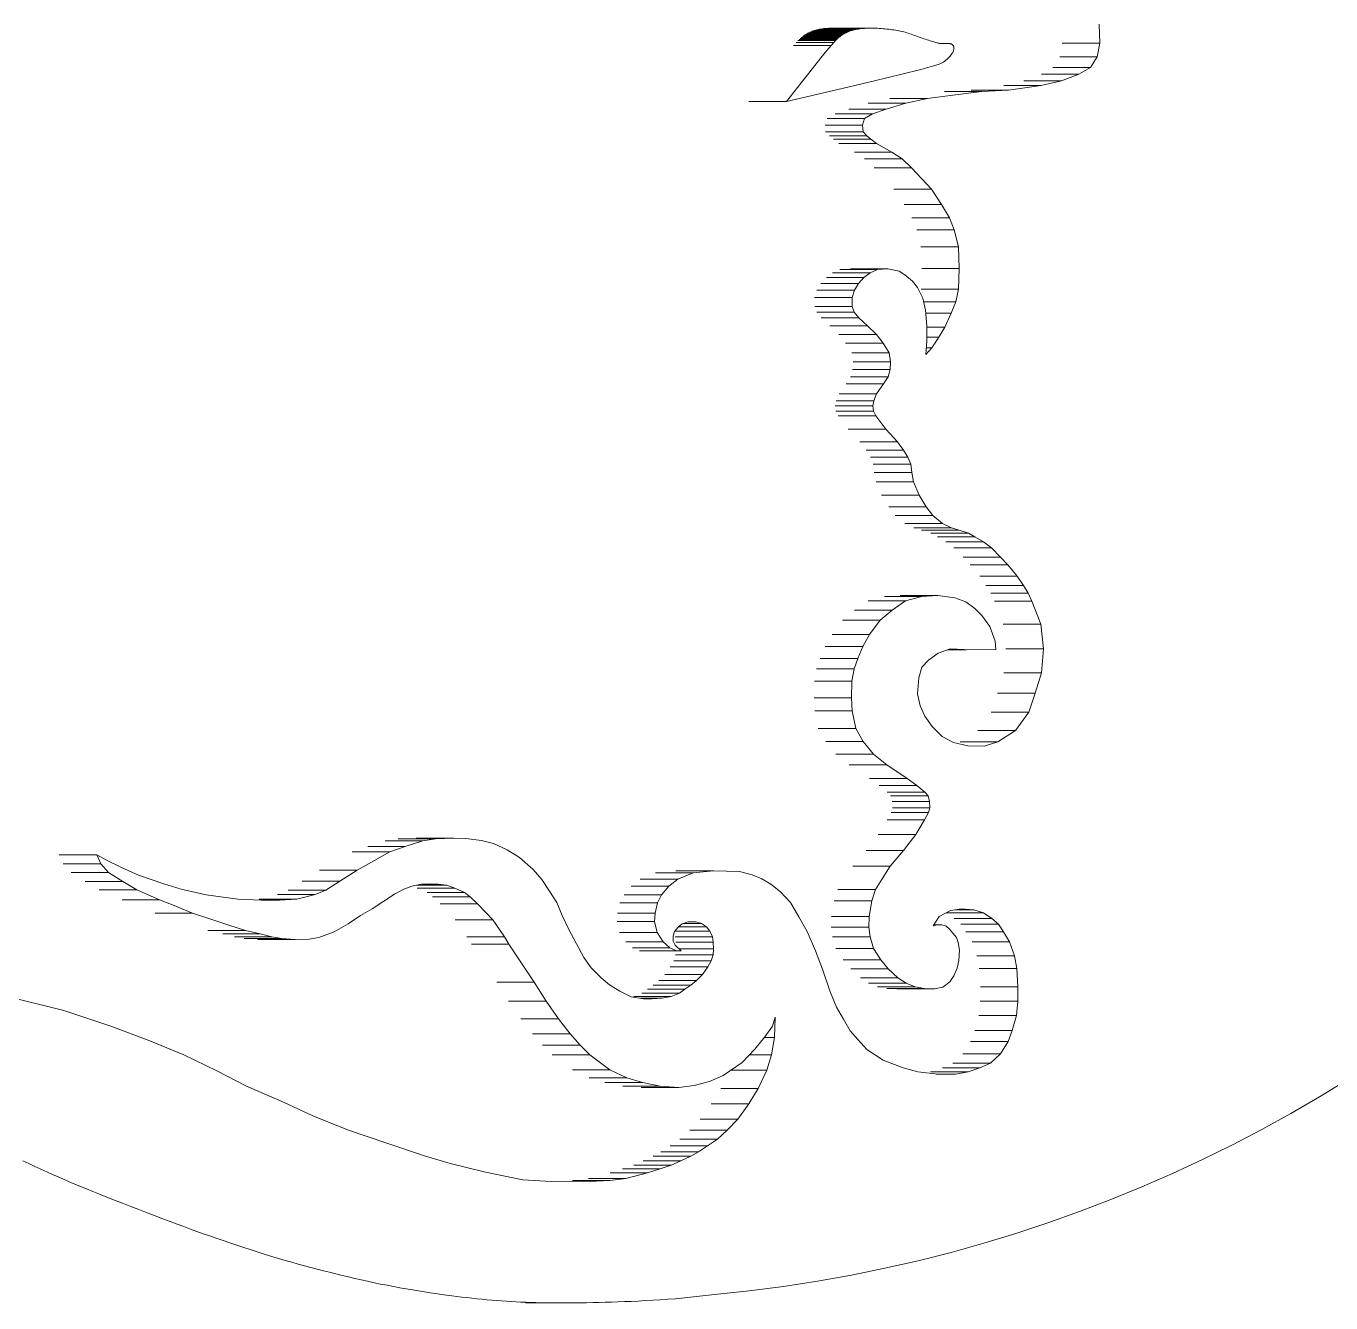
# Model space of a CAD drawing. Header units: inches. Extents: x 14 to 368, y 5 to 236.
# Drawn here: x 77.4092 to 77.7867, y 103.0959 to 103.4651 of the extents above; entities that cross this region are included whole.
import ezdxf

# ---------------------------------------------------------------- set-up
doc = ezdxf.new("R2010")
doc.units = ezdxf.units.IN
doc.header["$LTSCALE"] = 11
doc.header["$MEASUREMENT"] = 0
doc.layers.add('Visible (ANSI)', color=7, linetype='Continuous', lineweight=50)

msp = doc.modelspace()

# ---------------------------------------------------------------- linework, layer by layer
at = {"layer": 'Visible (ANSI)', "linetype": 'Continuous', "lineweight": 18}
for p, q in [((77.635586, 103.463191), (77.646439, 103.463191)), ((77.635906, 103.46334), (77.646759, 103.46334)), ((77.636232, 103.463477), (77.647085, 103.463477)), ((77.636565, 103.463604), (77.647418, 103.463604)), ((77.636906, 103.463722), (77.647759, 103.463722)), ((77.637255, 103.46383), (77.648108, 103.46383)), ((77.637613, 103.46393), (77.648466, 103.46393)), ((77.637982, 103.464023), (77.648835, 103.464023)), ((77.638362, 103.464109), (77.649215, 103.464109)), ((77.638754, 103.464187), (77.649608, 103.464187)), ((77.63916, 103.464258), (77.650013, 103.464258)), ((77.63958, 103.464321), (77.650433, 103.464321)), ((77.640015, 103.464376), (77.650868, 103.464376)), ((77.640466, 103.464422), (77.651319, 103.464422)), ((77.640934, 103.464459), (77.651787, 103.464459)), ((77.641421, 103.464488), (77.652274, 103.464488)), ((77.641927, 103.464506), (77.65278, 103.464506)), ((77.642985, 103.464517), (77.653838, 103.464517)), ((77.646124, 103.463031), (77.646439, 103.463191)), ((77.646439, 103.463191), (77.646759, 103.46334)), ((77.646759, 103.46334), (77.647085, 103.463477)), ((77.647085, 103.463477), (77.647418, 103.463604)), ((77.647418, 103.463604), (77.647759, 103.463722)), ((77.647759, 103.463722), (77.648108, 103.46383)), ((77.648108, 103.46383), (77.648466, 103.46393)), ((77.648466, 103.46393), (77.648835, 103.464023)), ((77.648835, 103.464023), (77.649215, 103.464109)), ((77.649215, 103.464109), (77.649608, 103.464187)), ((77.649608, 103.464187), (77.650013, 103.464258)), ((77.650013, 103.464258), (77.650433, 103.464321)), ((77.650433, 103.464321), (77.650868, 103.464376)), ((77.650868, 103.464376), (77.651319, 103.464422)), ((77.651319, 103.464422), (77.651787, 103.464459)), ((77.651787, 103.464459), (77.652274, 103.464488)), ((77.652274, 103.464488), (77.65278, 103.464506)), ((77.65278, 103.464506), (77.653302, 103.464516)), ((77.653302, 103.464516), (77.653838, 103.464517)), ((77.653838, 103.464517), (77.654383, 103.46451)), ((77.654383, 103.46451), (77.654936, 103.464496)), ((77.654936, 103.464496), (77.655492, 103.464474)), ((77.655492, 103.464474), (77.656049, 103.464446)), ((77.656049, 103.464446), (77.656604, 103.464411)), ((77.656604, 103.464411), (77.657154, 103.464371)), ((77.657154, 103.464371), (77.657698, 103.464325)), ((77.657698, 103.464325), (77.658234, 103.464274)), ((77.658234, 103.464274), (77.658764, 103.464216)), ((77.658764, 103.464216), (77.659285, 103.464153)), ((77.659285, 103.464153), (77.659797, 103.464085)), ((77.659797, 103.464085), (77.6603, 103.46401)), ((77.6603, 103.46401), (77.660792, 103.46393)), ((77.660792, 103.46393), (77.661274, 103.463844)), ((77.661274, 103.463844), (77.661745, 103.463752)), ((77.661745, 103.463752), (77.662209, 103.463653)), ((77.662209, 103.463653), (77.662665, 103.463548)), ((77.662665, 103.463548), (77.663115, 103.463436)), ((77.663115, 103.463436), (77.66356, 103.463316)), ((77.66356, 103.463316), (77.664001, 103.463188)), ((77.664001, 103.463188), (77.66444, 103.463053)), ((77.719848, 103.460165), (77.719674, 103.465714)), ((77.631245, 103.459508), (77.642098, 103.459508)), ((77.632006, 103.460398), (77.642859, 103.460398)), ((77.632485, 103.460917), (77.643338, 103.460917)), ((77.632821, 103.461243), (77.643674, 103.461243)), ((77.63313, 103.461521), (77.643983, 103.461521)), ((77.633437, 103.461782), (77.64429, 103.461782)), ((77.633741, 103.462028), (77.644594, 103.462028)), ((77.634045, 103.462257), (77.644898, 103.462257)), ((77.634349, 103.462471), (77.645202, 103.462471)), ((77.634654, 103.462671), (77.645507, 103.462671)), ((77.634961, 103.462858), (77.645814, 103.462858)), ((77.635271, 103.463031), (77.646124, 103.463031)), ((77.640916, 103.45807), (77.642098, 103.459508)), ((77.642098, 103.459508), (77.642859, 103.460398)), ((77.642859, 103.460398), (77.643338, 103.460917)), ((77.643338, 103.460917), (77.643674, 103.461243)), ((77.643674, 103.461243), (77.643983, 103.461521)), ((77.643983, 103.461521), (77.64429, 103.461782)), ((77.64429, 103.461782), (77.644594, 103.462028)), ((77.644594, 103.462028), (77.644898, 103.462257)), ((77.644898, 103.462257), (77.645202, 103.462471)), ((77.645202, 103.462471), (77.645507, 103.462671)), ((77.645507, 103.462671), (77.645814, 103.462858)), ((77.645814, 103.462858), (77.646124, 103.463031)), ((77.66444, 103.463053), (77.664878, 103.462909)), ((77.664878, 103.462909), (77.665315, 103.462758)), ((77.665315, 103.462758), (77.665754, 103.462602)), ((77.665754, 103.462602), (77.666194, 103.462442)), ((77.666194, 103.462442), (77.666639, 103.462278)), ((77.666639, 103.462278), (77.667088, 103.462114)), ((77.667088, 103.462114), (77.667543, 103.461949)), ((77.667543, 103.461949), (77.668005, 103.461786)), ((77.668005, 103.461786), (77.668474, 103.461626)), ((77.668474, 103.461626), (77.668945, 103.46147)), ((77.668945, 103.46147), (77.669414, 103.461319)), ((77.669414, 103.461319), (77.669873, 103.461173)), ((77.669873, 103.461173), (77.670318, 103.461034)), ((77.670318, 103.461034), (77.670743, 103.460903)), ((77.670743, 103.460903), (77.671142, 103.460781)), ((77.671142, 103.460781), (77.671509, 103.460668)), ((77.671509, 103.460668), (77.67184, 103.460566)), ((77.67184, 103.460566), (77.672139, 103.460475)), ((77.672139, 103.460475), (77.672409, 103.460393)), ((77.672409, 103.460393), (77.672656, 103.460322)), ((77.672656, 103.460322), (77.672884, 103.46026)), ((77.672884, 103.46026), (77.673099, 103.460207)), ((77.673099, 103.460207), (77.673303, 103.460163)), ((77.673303, 103.460163), (77.673503, 103.460128)), ((77.673503, 103.460128), (77.673703, 103.460101)), ((77.673691, 103.460102), (77.675788, 103.460102)), ((77.673703, 103.460101), (77.673901, 103.460081)), ((77.673901, 103.460081), (77.674099, 103.460069)), ((77.674099, 103.460069), (77.674296, 103.460062)), ((77.674296, 103.460062), (77.674491, 103.46006)), ((77.674491, 103.46006), (77.674685, 103.460062)), ((77.674685, 103.460062), (77.674876, 103.460067)), ((77.674876, 103.460067), (77.675065, 103.460074)), ((77.675065, 103.460074), (77.675251, 103.460083)), ((77.675251, 103.460083), (77.675434, 103.460091)), ((77.675434, 103.460091), (77.675613, 103.460098)), ((77.675613, 103.460098), (77.675788, 103.460102)), ((77.675788, 103.460102), (77.675958, 103.460102)), ((77.675958, 103.460102), (77.676123, 103.460097)), ((77.676123, 103.460097), (77.676282, 103.460084)), ((77.676282, 103.460084), (77.676434, 103.460063)), ((77.676434, 103.460063), (77.67658, 103.460032)), ((77.67658, 103.460032), (77.676719, 103.459991)), ((77.676719, 103.459991), (77.67685, 103.459942)), ((77.67685, 103.459942), (77.676972, 103.459885)), ((77.676972, 103.459885), (77.677086, 103.45982)), ((77.677086, 103.45982), (77.67719, 103.459747)), ((77.67719, 103.459747), (77.677284, 103.459668)), ((77.677284, 103.459668), (77.677368, 103.459582)), ((77.677368, 103.459582), (77.677441, 103.459491)), ((77.677441, 103.459491), (77.677503, 103.459393)), ((77.708995, 103.460165), (77.719848, 103.460165)), ((77.719088, 103.456249), (77.719848, 103.460165)), ((77.636734, 103.452845), (77.639175, 103.455908)), ((77.639175, 103.455908), (77.640916, 103.45807)), ((77.675945, 103.455863), (77.675639, 103.455563)), ((77.676235, 103.456163), (77.675945, 103.455863)), ((77.676504, 103.45646), (77.676235, 103.456163)), ((77.676747, 103.456748), (77.676504, 103.45646)), ((77.67696, 103.457023), (77.676747, 103.456748)), ((77.677138, 103.457279), (77.67696, 103.457023)), ((77.677283, 103.457518), (77.677138, 103.457279)), ((77.677399, 103.457741), (77.677283, 103.457518)), ((77.677489, 103.457948), (77.677399, 103.457741)), ((77.677555, 103.458141), (77.677489, 103.457948)), ((77.677503, 103.459393), (77.677554, 103.459288)), ((77.677554, 103.459288), (77.677594, 103.459176)), ((77.677601, 103.458321), (77.677555, 103.458141)), ((77.677594, 103.459176), (77.677623, 103.459057)), ((77.67763, 103.458488), (77.677601, 103.458321)), ((77.677623, 103.459057), (77.677642, 103.458928)), ((77.677645, 103.458645), (77.67763, 103.458488)), ((77.677642, 103.458928), (77.677649, 103.458791)), ((77.677649, 103.458791), (77.677645, 103.458645)), ((77.708235, 103.456249), (77.719088, 103.456249)), ((77.717102, 103.453138), (77.719088, 103.456249)), ((77.633455, 103.448705), (77.636734, 103.452845)), ((77.668024, 103.45261), (77.662594, 103.451253)), ((77.671444, 103.453518), (77.668024, 103.45261)), ((77.673355, 103.454094), (77.671444, 103.453518)), ((77.674263, 103.454456), (77.673355, 103.454094)), ((77.674671, 103.454721), (77.674263, 103.454456)), ((77.674997, 103.454988), (77.674671, 103.454721)), ((77.675321, 103.45527), (77.674997, 103.454988)), ((77.675639, 103.455563), (77.675321, 103.45527)), ((77.706249, 103.453138), (77.717102, 103.453138)), ((77.713783, 103.451243), (77.717102, 103.453138)), ((77.629199, 103.443311), (77.633455, 103.448705)), ((77.654648, 103.449329), (77.643685, 103.446721)), ((77.662594, 103.451253), (77.654648, 103.449329)), ((77.697888, 103.449325), (77.708741, 103.449325)), ((77.702882, 103.44791), (77.708741, 103.449325)), ((77.70293, 103.451243), (77.713783, 103.451243)), ((77.708741, 103.449325), (77.713783, 103.451243)), ((77.643685, 103.446721), (77.629199, 103.443311)), ((77.669974, 103.44415), (77.677358, 103.445175)), ((77.674902, 103.446213), (77.685755, 103.446213)), ((77.677358, 103.445175), (77.685755, 103.446213)), ((77.682598, 103.446625), (77.693451, 103.446625)), ((77.685755, 103.446213), (77.693451, 103.446625)), ((77.692029, 103.44791), (77.702882, 103.44791)), ((77.693451, 103.446625), (77.702882, 103.44791)), ((77.618346, 103.443311), (77.629199, 103.443311)), ((77.647204, 103.441112), (77.658057, 103.441112)), ((77.652856, 103.442832), (77.663709, 103.442832)), ((77.654123, 103.439722), (77.658057, 103.441112)), ((77.658057, 103.441112), (77.663709, 103.442832)), ((77.659121, 103.44415), (77.669974, 103.44415)), ((77.663709, 103.442832), (77.669974, 103.44415)), ((77.640957, 103.438355), (77.65181, 103.438355)), ((77.64327, 103.439722), (77.654123, 103.439722)), ((77.651226, 103.436497), (77.65181, 103.438355)), ((77.65181, 103.438355), (77.654123, 103.439722)), ((77.640373, 103.436497), (77.651226, 103.436497)), ((77.6405, 103.434545), (77.651353, 103.434545)), ((77.641629, 103.43343), (77.652482, 103.43343)), ((77.651353, 103.434545), (77.651226, 103.436497)), ((77.652482, 103.43343), (77.651353, 103.434545)), ((77.65361, 103.432417), (77.652482, 103.43343)), ((77.642757, 103.432417), (77.65361, 103.432417)), ((77.64437, 103.4312), (77.655223, 103.4312)), ((77.655223, 103.4312), (77.65361, 103.432417)), ((77.659685, 103.428626), (77.655223, 103.4312)), ((77.648832, 103.428626), (77.659685, 103.428626)), ((77.651795, 103.426776), (77.662648, 103.426776)), ((77.662648, 103.426776), (77.659685, 103.428626)), ((77.66541, 103.424133), (77.662648, 103.426776)), ((77.654557, 103.424133), (77.66541, 103.424133)), ((77.668349, 103.420974), (77.66541, 103.424133)), ((77.660262, 103.417985), (77.671115, 103.417985)), ((77.671115, 103.417985), (77.668349, 103.420974)), ((77.674071, 103.413528), (77.671115, 103.417985)), ((77.663218, 103.413528), (77.674071, 103.413528)), ((77.676337, 103.409668), (77.674071, 103.413528)), ((77.665484, 103.409668), (77.676337, 103.409668)), ((77.677746, 103.406228), (77.676337, 103.409668)), ((77.666893, 103.406228), (77.677746, 103.406228)), ((77.678923, 103.401278), (77.677746, 103.406228)), ((77.66807, 103.401278), (77.678923, 103.401278)), ((77.679175, 103.395056), (77.678923, 103.401278)), ((77.640741, 103.392414), (77.651594, 103.392414)), ((77.642514, 103.393734), (77.653367, 103.393734)), ((77.644632, 103.394714), (77.655485, 103.394714)), ((77.647697, 103.394928), (77.65855, 103.394928)), ((77.649997, 103.390663), (77.651594, 103.392414)), ((77.651594, 103.392414), (77.653367, 103.393734)), ((77.653367, 103.393734), (77.655485, 103.394714)), ((77.655485, 103.394714), (77.65855, 103.394928)), ((77.65855, 103.394928), (77.661797, 103.39428)), ((77.661797, 103.39428), (77.663431, 103.393178)), ((77.663431, 103.393178), (77.665671, 103.391306)), ((77.668322, 103.395056), (77.679175, 103.395056)), ((77.678998, 103.389001), (77.679175, 103.395056)), ((77.637976, 103.388745), (77.648829, 103.388745)), ((77.639144, 103.390663), (77.649997, 103.390663)), ((77.648175, 103.386661), (77.648829, 103.388745)), ((77.648829, 103.388745), (77.649997, 103.390663)), ((77.665671, 103.391306), (77.667144, 103.38951)), ((77.667144, 103.38951), (77.668633, 103.386417)), ((77.668145, 103.389001), (77.678998, 103.389001)), ((77.678193, 103.385359), (77.678998, 103.389001)), ((77.637322, 103.386661), (77.648175, 103.386661)), ((77.637356, 103.383981), (77.64821, 103.383981)), ((77.64821, 103.383981), (77.648175, 103.386661)), ((77.648826, 103.382433), (77.64821, 103.383981)), ((77.668633, 103.386417), (77.669445, 103.38297)), ((77.668882, 103.385359), (77.678193, 103.385359)), ((77.676871, 103.382142), (77.678193, 103.385359)), ((77.637973, 103.382433), (77.648826, 103.382433)), ((77.639274, 103.380721), (77.650127, 103.380721)), ((77.650127, 103.380721), (77.648826, 103.382433)), ((77.652629, 103.37842), (77.650127, 103.380721)), ((77.669445, 103.38297), (77.669844, 103.378479)), ((77.669518, 103.382142), (77.676871, 103.382142)), ((77.674964, 103.378029), (77.676871, 103.382142)), ((77.641776, 103.37842), (77.652629, 103.37842)), ((77.655218, 103.375948), (77.652629, 103.37842)), ((77.669844, 103.378479), (77.669818, 103.373983)), ((77.669842, 103.378029), (77.674964, 103.378029)), ((77.673297, 103.375153), (77.674964, 103.378029)), ((77.644365, 103.375948), (77.655218, 103.375948)), ((77.646273, 103.37338), (77.657126, 103.37338)), ((77.657126, 103.37338), (77.655218, 103.375948)), ((77.658952, 103.370637), (77.657126, 103.37338)), ((77.669818, 103.373983), (77.669526, 103.370174)), ((77.669825, 103.375153), (77.673297, 103.375153)), ((77.671206, 103.372099), (77.673297, 103.375153)), ((77.648099, 103.370637), (77.658952, 103.370637)), ((77.659327, 103.368048), (77.658952, 103.370637)), ((77.669526, 103.370174), (77.671206, 103.372099)), ((77.669674, 103.372099), (77.671206, 103.372099)), ((77.648332, 103.365799), (77.659185, 103.365799)), ((77.648474, 103.368048), (77.659327, 103.368048)), ((77.658616, 103.363716), (77.659185, 103.365799)), ((77.659185, 103.365799), (77.659327, 103.368048)), ((77.646427, 103.361623), (77.65728, 103.361623)), ((77.647763, 103.363716), (77.658616, 103.363716)), ((77.655269, 103.358768), (77.65728, 103.361623)), ((77.65728, 103.361623), (77.658616, 103.363716)), ((77.644416, 103.358768), (77.655269, 103.358768)), ((77.654423, 103.356714), (77.655269, 103.358768)), ((77.64332, 103.35528), (77.654173, 103.35528)), ((77.64357, 103.356714), (77.654423, 103.356714)), ((77.654173, 103.35528), (77.654423, 103.356714)), ((77.654328, 103.353715), (77.654173, 103.35528)), ((77.643475, 103.353715), (77.654328, 103.353715)), ((77.644164, 103.352363), (77.655017, 103.352363)), ((77.655017, 103.352363), (77.654328, 103.353715)), ((77.657919, 103.348585), (77.655017, 103.352363)), ((77.647066, 103.348585), (77.657919, 103.348585)), ((77.661297, 103.344926), (77.657919, 103.348585)), ((77.650444, 103.344926), (77.661297, 103.344926)), ((77.652232, 103.342456), (77.663085, 103.342456)), ((77.663085, 103.342456), (77.661297, 103.344926)), ((77.664328, 103.340434), (77.663085, 103.342456)), ((77.653475, 103.340434), (77.664328, 103.340434)), ((77.665147, 103.33846), (77.664328, 103.340434)), ((77.654294, 103.33846), (77.665147, 103.33846)), ((77.65459, 103.336028), (77.665443, 103.336028)), ((77.665443, 103.336028), (77.665147, 103.33846)), ((77.665954, 103.333352), (77.665443, 103.336028)), ((77.655101, 103.333352), (77.665954, 103.333352)), ((77.667543, 103.329453), (77.665954, 103.333352)), ((77.65669, 103.329453), (77.667543, 103.329453)), ((77.669618, 103.326132), (77.667543, 103.329453)), ((77.658765, 103.326132), (77.669618, 103.326132)), ((77.66066, 103.323583), (77.671513, 103.323583)), ((77.671513, 103.323583), (77.669618, 103.326132)), ((77.674335, 103.321303), (77.671513, 103.323583)), ((77.663482, 103.321303), (77.674335, 103.321303)), ((77.666037, 103.320049), (77.67689, 103.320049)), ((77.67689, 103.320049), (77.674335, 103.321303)), ((77.679112, 103.319364), (77.67689, 103.320049)), ((77.668259, 103.319364), (77.679112, 103.319364)), ((77.670979, 103.318456), (77.681832, 103.318456)), ((77.672853, 103.317451), (77.683706, 103.317451)), ((77.681832, 103.318456), (77.679112, 103.319364)), ((77.683706, 103.317451), (77.681832, 103.318456)), ((77.68618, 103.315939), (77.683706, 103.317451)), ((77.675327, 103.315939), (77.68618, 103.315939)), ((77.677634, 103.314253), (77.688487, 103.314253)), ((77.688487, 103.314253), (77.68618, 103.315939)), ((77.691145, 103.311542), (77.688487, 103.314253)), ((77.680292, 103.311542), (77.691145, 103.311542)), ((77.682352, 103.309338), (77.693205, 103.309338)), ((77.693205, 103.309338), (77.691145, 103.311542)), ((77.695956, 103.306027), (77.693205, 103.309338)), ((77.685103, 103.306027), (77.695956, 103.306027)), ((77.697769, 103.303304), (77.695956, 103.306027)), ((77.686916, 103.303304), (77.697769, 103.303304)), ((77.688298, 103.301091), (77.699151, 103.301091)), ((77.699151, 103.301091), (77.697769, 103.303304)), ((77.700197, 103.298787), (77.699151, 103.301091)), ((77.652789, 103.298878), (77.663642, 103.298878)), ((77.657539, 103.30015), (77.668392, 103.30015)), ((77.659735, 103.296222), (77.663642, 103.298878)), ((77.662118, 103.300398), (77.672971, 103.300398)), ((77.663642, 103.298878), (77.668392, 103.30015)), ((77.668392, 103.30015), (77.672971, 103.300398)), ((77.672971, 103.300398), (77.677928, 103.299814)), ((77.677928, 103.299814), (77.68106, 103.298647)), ((77.68106, 103.298647), (77.683651, 103.296729)), ((77.689344, 103.298787), (77.700197, 103.298787)), ((77.702757, 103.292135), (77.700197, 103.298787)), ((77.648882, 103.296222), (77.659735, 103.296222)), ((77.656291, 103.293293), (77.659735, 103.296222)), ((77.683651, 103.296729), (77.685695, 103.294618)), ((77.685695, 103.294618), (77.688027, 103.291488)), ((77.645438, 103.293293), (77.656291, 103.293293)), ((77.653228, 103.289161), (77.656291, 103.293293)), ((77.688027, 103.291488), (77.689601, 103.287209)), ((77.691904, 103.292135), (77.702757, 103.292135)), ((77.703527, 103.285003), (77.702757, 103.292135)), ((77.642375, 103.289161), (77.653228, 103.289161)), ((77.651257, 103.285694), (77.653228, 103.289161)), ((77.689601, 103.287209), (77.68973, 103.284823)), ((77.638982, 103.282234), (77.649835, 103.282234)), ((77.640404, 103.285694), (77.651257, 103.285694)), ((77.648775, 103.279244), (77.649835, 103.282234)), ((77.649835, 103.282234), (77.651257, 103.285694)), ((77.673075, 103.283735), (77.670257, 103.281774)), ((77.676578, 103.285018), (77.673075, 103.283735)), ((77.675732, 103.284708), (77.681187, 103.284708)), ((77.675977, 103.284798), (77.680643, 103.284798)), ((77.680643, 103.284798), (77.676578, 103.285018)), ((77.681187, 103.284708), (77.680643, 103.284798)), ((77.68973, 103.284823), (77.681187, 103.284708)), ((77.692674, 103.285003), (77.703527, 103.285003)), ((77.70294, 103.278128), (77.703527, 103.285003)), ((77.637922, 103.279244), (77.648775, 103.279244)), ((77.648136, 103.275691), (77.648775, 103.279244)), ((77.668389, 103.279689), (77.66748, 103.276655)), ((77.670257, 103.281774), (77.668389, 103.279689)), ((77.637283, 103.275691), (77.648136, 103.275691)), ((77.648054, 103.270855), (77.648136, 103.275691)), ((77.66748, 103.276655), (77.667135, 103.27198)), ((77.692087, 103.278128), (77.70294, 103.278128)), ((77.701122, 103.272197), (77.70294, 103.278128)), ((77.637201, 103.270855), (77.648054, 103.270855)), ((77.648248, 103.267049), (77.648054, 103.270855)), ((77.667135, 103.27198), (77.667857, 103.268556)), ((77.690269, 103.272197), (77.701122, 103.272197)), ((77.699298, 103.266679), (77.701122, 103.272197)), ((77.637395, 103.267049), (77.648248, 103.267049)), ((77.649254, 103.261972), (77.648248, 103.267049)), ((77.667857, 103.268556), (77.66925, 103.265553)), ((77.66925, 103.265553), (77.67132, 103.262559)), ((77.688445, 103.266679), (77.699298, 103.266679)), ((77.695435, 103.261372), (77.699298, 103.266679)), ((77.638401, 103.261972), (77.649254, 103.261972)), ((77.651396, 103.258266), (77.649254, 103.261972)), ((77.67132, 103.262559), (77.6742, 103.259713)), ((77.6742, 103.259713), (77.677472, 103.257972)), ((77.684582, 103.261372), (77.695435, 103.261372)), ((77.690332, 103.258145), (77.695435, 103.261372)), ((77.640543, 103.258266), (77.651396, 103.258266)), ((77.654333, 103.25457), (77.651396, 103.258266)), ((77.677472, 103.257972), (77.681683, 103.25693)), ((77.679479, 103.258145), (77.690332, 103.258145)), ((77.681683, 103.25693), (77.686423, 103.256856)), ((77.686423, 103.256856), (77.690332, 103.258145)), ((77.643479, 103.25457), (77.654333, 103.25457)), ((77.6582, 103.251472), (77.654333, 103.25457)), ((77.647347, 103.251472), (77.6582, 103.251472)), ((77.664103, 103.247494), (77.6582, 103.251472)), ((77.65325, 103.247494), (77.664103, 103.247494)), ((77.65602, 103.245481), (77.666873, 103.245481)), ((77.666873, 103.245481), (77.664103, 103.247494)), ((77.669209, 103.243534), (77.666873, 103.245481)), ((77.658356, 103.243534), (77.669209, 103.243534)), ((77.659308, 103.242522), (77.670161, 103.242522)), ((77.659762, 103.240916), (77.670615, 103.240916)), ((77.670161, 103.242522), (77.669209, 103.243534)), ((77.670615, 103.240916), (77.670161, 103.242522)), ((77.670712, 103.239013), (77.670615, 103.240916)), ((77.659443, 103.237689), (77.670296, 103.237689)), ((77.659859, 103.239013), (77.670712, 103.239013)), ((77.669169, 103.23555), (77.670296, 103.237689)), ((77.670296, 103.237689), (77.670712, 103.239013)), ((77.658316, 103.23555), (77.669169, 103.23555)), ((77.66662, 103.23132), (77.669169, 103.23555)), ((77.513121, 103.229473), (77.523974, 103.229473)), ((77.516827, 103.230061), (77.52768, 103.230061)), ((77.518928, 103.227882), (77.523974, 103.229473)), ((77.522041, 103.23031), (77.532894, 103.23031)), ((77.523974, 103.229473), (77.52768, 103.230061)), ((77.52768, 103.230061), (77.532894, 103.23031)), ((77.532894, 103.23031), (77.536433, 103.230179)), ((77.536433, 103.230179), (77.54095, 103.229611)), ((77.54095, 103.229611), (77.54441, 103.228761)), ((77.655767, 103.23132), (77.66662, 103.23132)), ((77.663099, 103.226702), (77.66662, 103.23132)), ((77.418802, 103.225434), (77.429655, 103.225434)), ((77.43082, 103.222843), (77.429655, 103.225434)), ((77.429655, 103.225434), (77.432505, 103.223857)), ((77.503586, 103.226297), (77.514439, 103.226297)), ((77.508075, 103.227882), (77.518928, 103.227882)), ((77.51005, 103.223815), (77.514439, 103.226297)), ((77.514439, 103.226297), (77.518928, 103.227882)), ((77.54441, 103.228761), (77.548413, 103.226931)), ((77.548413, 103.226931), (77.55198, 103.224646)), ((77.652246, 103.226702), (77.663099, 103.226702)), ((77.65923, 103.222196), (77.663099, 103.226702)), ((77.419967, 103.222843), (77.43082, 103.222843)), ((77.433085, 103.220313), (77.43082, 103.222843)), ((77.432505, 103.223857), (77.436777, 103.221761)), ((77.436777, 103.221761), (77.441758, 103.219586)), ((77.504958, 103.220966), (77.51005, 103.223815)), ((77.55198, 103.224646), (77.555916, 103.2212)), ((77.648377, 103.222196), (77.65923, 103.222196)), ((77.656852, 103.218532), (77.65923, 103.222196)), ((77.422232, 103.220313), (77.433085, 103.220313)), ((77.437196, 103.21771), (77.433085, 103.220313)), ((77.441758, 103.219586), (77.449062, 103.217075)), ((77.489105, 103.217849), (77.499958, 103.217849)), ((77.494105, 103.220966), (77.504958, 103.220966)), ((77.495895, 103.215192), (77.499958, 103.217849)), ((77.499958, 103.217849), (77.504958, 103.220966)), ((77.555916, 103.2212), (77.558375, 103.218327)), ((77.558375, 103.218327), (77.560629, 103.214949)), ((77.586905, 103.21843), (77.597758, 103.21843)), ((77.591345, 103.220239), (77.602198, 103.220239)), ((77.595148, 103.216337), (77.597758, 103.21843)), ((77.59722, 103.220832), (77.608073, 103.220832)), ((77.597758, 103.21843), (77.602198, 103.220239)), ((77.602198, 103.220239), (77.608073, 103.220832)), ((77.608073, 103.220832), (77.615582, 103.220624)), ((77.615582, 103.220624), (77.619247, 103.219645)), ((77.619247, 103.219645), (77.622101, 103.218551)), ((77.622101, 103.218551), (77.624658, 103.216939)), ((77.654928, 103.215459), (77.656852, 103.218532)), ((77.426343, 103.21771), (77.437196, 103.21771)), ((77.430402, 103.215303), (77.441255, 103.215303)), ((77.441255, 103.215303), (77.437196, 103.21771)), ((77.447844, 103.212438), (77.441255, 103.215303)), ((77.449062, 103.217075), (77.454123, 103.215529)), ((77.454123, 103.215529), (77.461307, 103.213921)), ((77.485042, 103.215192), (77.495895, 103.215192)), ((77.492816, 103.213985), (77.495895, 103.215192)), ((77.518524, 103.215502), (77.515807, 103.214023)), ((77.520793, 103.216369), (77.518524, 103.215502)), ((77.523503, 103.216947), (77.520793, 103.216369)), ((77.522125, 103.216653), (77.530932, 103.216653)), ((77.522371, 103.215798), (77.533224, 103.215798)), ((77.526122, 103.217081), (77.523503, 103.216947)), ((77.523843, 103.216964), (77.528453, 103.216964)), ((77.525224, 103.214553), (77.536077, 103.214553)), ((77.528453, 103.216964), (77.526122, 103.217081)), ((77.530932, 103.216653), (77.528453, 103.216964)), ((77.533224, 103.215798), (77.530932, 103.216653)), ((77.536077, 103.214553), (77.533224, 103.215798)), ((77.537646, 103.213343), (77.536077, 103.214553)), ((77.560629, 103.214949), (77.562795, 103.211659)), ((77.584295, 103.216337), (77.595148, 103.216337)), ((77.593051, 103.213839), (77.595148, 103.216337)), ((77.624658, 103.216939), (77.627426, 103.214712)), ((77.627426, 103.214712), (77.630407, 103.211665)), ((77.644075, 103.215459), (77.654928, 103.215459)), ((77.653882, 103.212131), (77.654928, 103.215459)), ((77.436991, 103.212438), (77.447844, 103.212438)), ((77.452039, 103.210771), (77.447844, 103.212438)), ((77.457369, 103.208556), (77.452039, 103.210771)), ((77.461307, 103.213921), (77.470432, 103.212608)), ((77.470432, 103.212608), (77.477097, 103.212338)), ((77.476675, 103.212658), (77.487528, 103.212658)), ((77.477097, 103.212338), (77.482492, 103.212321)), ((77.481963, 103.213985), (77.492816, 103.213985)), ((77.482492, 103.212321), (77.487528, 103.212658)), ((77.487528, 103.212658), (77.492816, 103.213985)), ((77.512678, 103.212061), (77.50931, 103.20985)), ((77.515807, 103.214023), (77.512678, 103.212061)), ((77.526793, 103.213343), (77.537646, 103.213343)), ((77.529004, 103.211305), (77.539857, 103.211305)), ((77.539857, 103.211305), (77.537646, 103.213343)), ((77.542268, 103.208728), (77.539857, 103.211305)), ((77.562795, 103.211659), (77.564258, 103.207911)), ((77.58101, 103.211559), (77.591863, 103.211559)), ((77.582198, 103.213839), (77.593051, 103.213839)), ((77.591192, 103.208566), (77.591863, 103.211559)), ((77.591863, 103.211559), (77.593051, 103.213839)), ((77.630407, 103.211665), (77.632795, 103.207478)), ((77.643029, 103.212131), (77.653882, 103.212131)), ((77.653087, 103.20762), (77.653882, 103.212131)), ((77.446516, 103.208556), (77.457369, 103.208556)), ((77.462389, 103.206901), (77.457369, 103.208556)), ((77.467604, 103.205199), (77.462389, 103.206901)), ((77.505987, 103.207885), (77.502379, 103.205473)), ((77.50931, 103.20985), (77.505987, 103.207885)), ((77.533394, 103.206661), (77.544247, 103.206661)), ((77.544247, 103.206661), (77.542268, 103.208728)), ((77.546177, 103.203832), (77.544247, 103.206661)), ((77.564258, 103.207911), (77.566165, 103.204079)), ((77.580339, 103.208566), (77.591192, 103.208566)), ((77.59102, 103.206196), (77.591192, 103.208566)), ((77.632795, 103.207478), (77.635214, 103.203255)), ((77.642234, 103.20762), (77.653087, 103.20762)), ((77.653013, 103.204561), (77.653087, 103.20762)), ((77.673391, 103.207588), (77.671616, 103.204894)), ((77.67662, 103.209373), (77.673391, 103.207588)), ((77.675361, 103.208677), (77.686207, 103.208677)), ((77.679868, 103.209783), (77.67662, 103.209373)), ((77.677724, 103.207059), (77.688577, 103.207059)), ((77.678066, 103.209555), (77.683394, 103.209555)), ((77.683394, 103.209555), (77.679868, 103.209783)), ((77.686207, 103.208677), (77.683394, 103.209555)), ((77.688577, 103.207059), (77.686207, 103.208677)), ((77.690496, 103.205435), (77.688577, 103.207059)), ((77.46182, 103.203544), (77.472673, 103.203544)), ((77.472673, 103.203544), (77.467604, 103.205199)), ((77.47697, 103.202568), (77.472673, 103.203544)), ((77.498315, 103.203199), (77.493872, 103.201515)), ((77.502379, 103.205473), (77.498315, 103.203199)), ((77.547612, 103.201685), (77.546177, 103.203832)), ((77.566165, 103.204079), (77.568433, 103.199713)), ((77.580167, 103.206196), (77.59102, 103.206196)), ((77.580919, 103.203017), (77.591772, 103.203017)), ((77.591772, 103.203017), (77.59102, 103.206196)), ((77.593532, 103.200262), (77.591772, 103.203017)), ((77.596821, 103.203243), (77.596452, 103.201893)), ((77.597854, 103.204547), (77.596821, 103.203243)), ((77.596886, 103.203325), (77.607045, 103.203325)), ((77.599058, 103.205516), (77.597854, 103.204547)), ((77.597922, 103.204601), (77.606089, 103.204601)), ((77.600764, 103.206044), (77.599058, 103.205516)), ((77.5993, 103.205591), (77.604639, 103.205591)), ((77.602975, 103.206073), (77.600764, 103.206044)), ((77.604639, 103.205591), (77.602975, 103.206073)), ((77.606089, 103.204601), (77.604639, 103.205591)), ((77.607045, 103.203325), (77.606089, 103.204601)), ((77.60784, 103.201709), (77.607045, 103.203325)), ((77.635214, 103.203255), (77.637619, 103.19773)), ((77.64216, 103.204561), (77.653013, 103.204561)), ((77.653391, 103.201739), (77.653013, 103.204561)), ((77.671616, 103.204894), (77.672749, 103.205198)), ((77.671816, 103.205198), (77.672749, 103.205198)), ((77.672749, 103.205198), (77.674172, 103.205159)), ((77.674172, 103.205159), (77.675427, 103.20483)), ((77.675427, 103.20483), (77.676348, 103.203977)), ((77.676348, 103.203977), (77.67733, 103.202836)), ((77.67733, 103.202836), (77.678428, 103.201524)), ((77.679642, 103.205435), (77.690496, 103.205435)), ((77.681118, 103.203163), (77.691971, 103.203163)), ((77.691971, 103.203163), (77.690496, 103.205435)), ((77.693725, 103.200253), (77.691971, 103.203163)), ((77.466117, 103.202568), (77.47697, 103.202568)), ((77.469477, 103.201727), (77.48033, 103.201727)), ((77.472346, 103.201273), (77.483199, 103.201273)), ((77.476184, 103.20098), (77.487037, 103.20098)), ((77.48033, 103.201727), (77.47697, 103.202568)), ((77.483199, 103.201273), (77.48033, 103.201727)), ((77.487037, 103.20098), (77.483199, 103.201273)), ((77.491063, 103.201083), (77.487037, 103.20098)), ((77.493872, 103.201515), (77.491063, 103.201083)), ((77.536759, 103.201685), (77.547612, 103.201685)), ((77.538048, 103.199585), (77.548901, 103.199585)), ((77.548901, 103.199585), (77.547612, 103.201685)), ((77.552968, 103.193561), (77.548901, 103.199585)), ((77.568433, 103.199713), (77.570606, 103.195795)), ((77.582679, 103.200262), (77.593532, 103.200262)), ((77.595482, 103.198539), (77.593532, 103.200262)), ((77.596452, 103.201893), (77.596416, 103.200434)), ((77.596416, 103.200434), (77.597038, 103.199321)), ((77.596987, 103.201709), (77.60784, 103.201709)), ((77.597038, 103.199321), (77.59873, 103.197655)), ((77.597173, 103.200142), (77.608026, 103.200142)), ((77.608026, 103.200142), (77.60784, 103.201709)), ((77.608106, 103.198237), (77.608026, 103.200142)), ((77.642538, 103.201739), (77.653391, 103.201739)), ((77.654347, 103.198329), (77.653391, 103.201739)), ((77.678428, 103.201524), (77.678902, 103.200087)), ((77.678902, 103.200087), (77.679214, 103.197899)), ((77.682872, 103.200253), (77.693725, 103.200253)), ((77.695133, 103.196239), (77.693725, 103.200253)), ((77.570606, 103.195795), (77.57268, 103.192773)), ((77.584629, 103.198539), (77.595482, 103.198539)), ((77.586669, 103.19764), (77.597522, 103.19764)), ((77.597522, 103.19764), (77.595482, 103.198539)), ((77.597109, 103.196553), (77.607962, 103.196553)), ((77.597622, 103.19764), (77.597522, 103.19764)), ((77.59873, 103.197655), (77.597622, 103.19764)), ((77.598139, 103.198237), (77.608106, 103.198237)), ((77.607432, 103.194807), (77.607962, 103.196553)), ((77.607962, 103.196553), (77.608106, 103.198237)), ((77.637619, 103.19773), (77.639616, 103.192406)), ((77.643494, 103.198329), (77.654347, 103.198329)), ((77.656493, 103.195126), (77.654347, 103.198329)), ((77.679214, 103.197899), (77.679027, 103.194839)), ((77.68428, 103.196239), (77.695133, 103.196239)), ((77.695813, 103.192582), (77.695133, 103.196239)), ((77.556216, 103.188643), (77.552968, 103.193561)), ((77.57268, 103.192773), (77.575548, 103.189851)), ((77.595552, 103.193055), (77.606405, 103.193055)), ((77.596579, 103.194807), (77.607432, 103.194807)), ((77.604886, 103.190848), (77.606405, 103.193055)), ((77.606405, 103.193055), (77.607432, 103.194807)), ((77.639616, 103.192406), (77.64175, 103.186144)), ((77.64564, 103.195126), (77.656493, 103.195126)), ((77.647779, 103.192501), (77.658632, 103.192501)), ((77.658632, 103.192501), (77.656493, 103.195126)), ((77.661453, 103.189827), (77.658632, 103.192501)), ((77.678544, 103.192639), (77.677605, 103.190492)), ((77.679027, 103.194839), (77.678544, 103.192639)), ((77.68496, 103.192582), (77.695813, 103.192582)), ((77.696153, 103.18727), (77.695813, 103.192582)), ((77.545363, 103.188643), (77.556216, 103.188643)), ((77.559627, 103.183096), (77.556216, 103.188643)), ((77.575548, 103.189851), (77.577962, 103.18782)), ((77.577962, 103.18782), (77.580963, 103.185985)), ((77.590648, 103.187719), (77.601501, 103.187719)), ((77.592287, 103.189143), (77.60314, 103.189143)), ((77.594033, 103.190848), (77.604886, 103.190848)), ((77.599802, 103.186575), (77.601501, 103.187719)), ((77.601501, 103.187719), (77.60314, 103.189143)), ((77.60314, 103.189143), (77.604886, 103.190848)), ((77.6506, 103.189827), (77.661453, 103.189827)), ((77.652959, 103.188345), (77.663812, 103.188345)), ((77.663812, 103.188345), (77.661453, 103.189827)), ((77.666386, 103.187225), (77.663812, 103.188345)), ((77.676491, 103.188688), (77.674406, 103.187218)), ((77.677605, 103.190492), (77.676491, 103.188688)), ((77.403499, 103.184565), (77.420089, 103.180388)), ((77.580963, 103.185985), (77.584245, 103.184347)), ((77.584245, 103.184347), (77.587845, 103.183835)), ((77.584997, 103.184503), (77.59585, 103.184503)), ((77.586939, 103.183964), (77.593259, 103.183964)), ((77.587361, 103.185432), (77.598214, 103.185432)), ((77.588949, 103.186575), (77.599802, 103.186575)), ((77.590222, 103.183755), (77.593259, 103.183964)), ((77.593259, 103.183964), (77.59585, 103.184503)), ((77.59585, 103.184503), (77.598214, 103.185432)), ((77.598214, 103.185432), (77.599802, 103.186575)), ((77.64175, 103.186144), (77.643709, 103.181404)), ((77.655533, 103.187225), (77.666386, 103.187225)), ((77.658269, 103.186743), (77.669122, 103.186743)), ((77.66117, 103.186724), (77.672023, 103.186724)), ((77.669122, 103.186743), (77.666386, 103.187225)), ((77.672023, 103.186724), (77.669122, 103.186743)), ((77.674406, 103.187218), (77.672023, 103.186724)), ((77.6853, 103.18727), (77.696153, 103.18727)), ((77.696117, 103.183145), (77.696153, 103.18727)), ((77.420089, 103.180388), (77.43375, 103.175858)), ((77.548774, 103.183096), (77.559627, 103.183096)), ((77.563197, 103.178003), (77.559627, 103.183096)), ((77.587845, 103.183835), (77.590222, 103.183755)), ((77.643709, 103.181404), (77.645652, 103.177948)), ((77.685264, 103.183145), (77.696117, 103.183145)), ((77.695718, 103.178979), (77.696117, 103.183145)), ((77.552344, 103.178003), (77.563197, 103.178003)), ((77.566593, 103.173637), (77.563197, 103.178003)), ((77.625939, 103.178542), (77.625117, 103.175925)), ((77.625729, 103.172595), (77.625939, 103.178542)), ((77.645652, 103.177948), (77.647593, 103.174582)), ((77.684865, 103.178979), (77.695718, 103.178979)), ((77.69451, 103.174655), (77.695718, 103.178979)), ((77.43375, 103.175858), (77.445055, 103.17161)), ((77.55574, 103.173637), (77.566593, 103.173637)), ((77.569509, 103.170368), (77.566593, 103.173637)), ((77.622955, 103.172855), (77.620065, 103.169279)), ((77.622744, 103.172595), (77.625729, 103.172595)), ((77.625117, 103.175925), (77.622955, 103.172855)), ((77.624839, 103.167597), (77.625729, 103.172595)), ((77.647593, 103.174582), (77.649795, 103.172045)), ((77.683657, 103.174655), (77.69451, 103.174655)), ((77.693287, 103.17143), (77.69451, 103.174655)), ((77.445055, 103.17161), (77.454865, 103.167617)), ((77.558656, 103.170368), (77.569509, 103.170368)), ((77.572263, 103.167569), (77.569509, 103.170368)), ((77.620065, 103.169279), (77.616385, 103.165383)), ((77.649795, 103.172045), (77.652453, 103.169148)), ((77.652453, 103.169148), (77.657125, 103.166086)), ((77.682434, 103.17143), (77.693287, 103.17143)), ((77.691074, 103.167918), (77.693287, 103.17143)), ((77.454865, 103.167617), (77.464413, 103.162933)), ((77.56141, 103.167569), (77.572263, 103.167569)), ((77.578134, 103.163275), (77.572263, 103.167569)), ((77.616385, 103.165383), (77.610847, 103.161642)), ((77.618477, 103.167597), (77.624839, 103.167597)), ((77.623532, 103.163148), (77.624839, 103.167597)), ((77.657125, 103.166086), (77.662937, 103.163873)), ((77.677365, 103.165221), (77.688218, 103.165221)), ((77.680221, 103.167918), (77.691074, 103.167918)), ((77.685164, 103.163805), (77.688218, 103.165221)), ((77.688218, 103.165221), (77.691074, 103.167918)), ((77.464413, 103.162933), (77.47301, 103.158511)), ((77.567281, 103.163275), (77.578134, 103.163275)), ((77.582964, 103.160957), (77.578134, 103.163275)), ((77.610847, 103.161642), (77.606956, 103.159852)), ((77.613077, 103.163148), (77.623532, 103.163148)), ((77.621013, 103.157885), (77.623532, 103.163148)), ((77.662937, 103.163873), (77.667199, 103.162647)), ((77.667199, 103.162647), (77.673081, 103.161993)), ((77.670893, 103.162659), (77.681746, 103.162659)), ((77.672469, 103.162061), (77.67814, 103.162061)), ((77.673081, 103.161993), (77.67814, 103.162061)), ((77.674311, 103.163805), (77.685164, 103.163805)), ((77.67814, 103.162061), (77.681746, 103.162659)), ((77.681746, 103.162659), (77.685164, 103.163805)), ((77.47301, 103.158511), (77.483844, 103.153815)), ((77.572111, 103.160957), (77.582964, 103.160957)), ((77.576655, 103.159591), (77.587508, 103.159591)), ((77.581807, 103.158543), (77.59266, 103.158543)), ((77.587508, 103.159591), (77.582964, 103.160957)), ((77.587194, 103.158181), (77.598047, 103.158181)), ((77.59266, 103.158543), (77.587508, 103.159591)), ((77.598047, 103.158181), (77.59266, 103.158543)), ((77.602505, 103.158738), (77.598047, 103.158181)), ((77.606956, 103.159852), (77.602505, 103.158738)), ((77.610159, 103.157885), (77.621013, 103.157885)), ((77.618288, 103.153447), (77.621013, 103.157885)), ((77.483844, 103.153815), (77.492162, 103.14994)), ((77.492162, 103.14994), (77.502516, 103.145816)), ((77.607435, 103.153447), (77.618288, 103.153447)), ((77.61508, 103.148971), (77.618288, 103.153447)), ((77.604227, 103.148971), (77.61508, 103.148971)), ((77.612057, 103.145773), (77.61508, 103.148971)), ((77.502516, 103.145816), (77.513271, 103.142111)), ((77.59836, 103.143247), (77.609213, 103.143247)), ((77.601204, 103.145773), (77.612057, 103.145773)), ((77.606363, 103.141248), (77.609213, 103.143247)), ((77.609213, 103.143247), (77.612057, 103.145773)), ((77.513271, 103.142111), (77.524484, 103.138392)), ((77.59289, 103.139586), (77.603743, 103.139586)), ((77.59551, 103.141248), (77.606363, 103.141248)), ((77.601485, 103.138266), (77.603743, 103.139586)), ((77.603743, 103.139586), (77.606363, 103.141248)), ((77.410032, 103.136131), (77.408287, 103.136927)), ((77.411777, 103.135335), (77.410032, 103.136131)), ((77.413509, 103.134546), (77.411777, 103.135335)), ((77.524484, 103.138392), (77.531883, 103.136171)), ((77.531883, 103.136171), (77.542081, 103.133644)), ((77.585006, 103.135741), (77.595859, 103.135741)), ((77.587782, 103.136926), (77.598635, 103.136926)), ((77.590632, 103.138266), (77.601485, 103.138266)), ((77.592617, 103.134603), (77.595859, 103.135741)), ((77.595859, 103.135741), (77.598635, 103.136926)), ((77.598635, 103.136926), (77.601485, 103.138266)), ((77.415214, 103.133774), (77.413509, 103.134546)), ((77.416878, 103.133026), (77.415214, 103.133774)), ((77.418496, 103.132308), (77.416878, 103.133026)), ((77.420086, 103.131611), (77.418496, 103.132308)), ((77.421673, 103.130925), (77.420086, 103.131611)), ((77.542081, 103.133644), (77.552952, 103.13147)), ((77.552952, 103.13147), (77.561086, 103.130994)), ((77.567277, 103.131277), (77.57813, 103.131277)), ((77.570511, 103.130906), (77.57813, 103.131277)), ((77.5719, 103.131839), (77.582753, 103.131839)), ((77.57813, 103.131277), (77.582753, 103.131839)), ((77.578179, 103.133481), (77.589032, 103.133481)), ((77.581764, 103.134603), (77.592617, 103.134603)), ((77.582753, 103.131839), (77.589032, 103.133481)), ((77.589032, 103.133481), (77.592617, 103.134603)), ((77.423284, 103.130239), (77.421673, 103.130925)), ((77.424945, 103.129544), (77.423284, 103.130239)), ((77.426681, 103.128828), (77.424945, 103.129544)), ((77.428517, 103.128081), (77.426681, 103.128828)), ((77.43048, 103.127292), (77.428517, 103.128081)), ((77.432585, 103.126455), (77.43048, 103.127292)), ((77.561086, 103.130994), (77.570511, 103.130906)), ((77.434809, 103.125578), (77.432585, 103.126455)), ((77.437118, 103.124675), (77.434809, 103.125578)), ((77.439479, 103.123757), (77.437118, 103.124675)), ((77.441857, 103.122839), (77.439479, 103.123757)), ((77.444219, 103.121932), (77.441857, 103.122839)), ((77.446532, 103.121049), (77.444219, 103.121932)), ((77.448761, 103.120203), (77.446532, 103.121049)), ((77.450883, 103.119403), (77.448761, 103.120203)), ((77.45291, 103.118645), (77.450883, 103.119403)), ((77.454862, 103.117922), (77.45291, 103.118645)), ((77.456761, 103.117226), (77.454862, 103.117922)), ((77.458628, 103.116549), (77.456761, 103.117226)), ((77.460485, 103.115884), (77.458628, 103.116549)), ((77.462353, 103.115223), (77.460485, 103.115884)), ((77.464252, 103.114558), (77.462353, 103.115223)), ((77.4662, 103.113883), (77.464252, 103.114558)), ((77.468189, 103.113203), (77.4662, 103.113883)), ((77.470207, 103.112522), (77.468189, 103.113203)), ((77.472244, 103.111844), (77.470207, 103.112522)), ((77.474285, 103.111176), (77.472244, 103.111844)), ((77.476321, 103.110522), (77.474285, 103.111176)), ((77.478339, 103.109887), (77.476321, 103.110522)), ((77.480327, 103.109276), (77.478339, 103.109887)), ((77.482276, 103.108693), (77.480327, 103.109276)), ((77.484189, 103.108137), (77.482276, 103.108693)), ((77.486072, 103.107604), (77.484189, 103.108137)), ((77.487929, 103.107091), (77.486072, 103.107604)), ((77.489766, 103.106594), (77.487929, 103.107091)), ((77.49159, 103.106112), (77.489766, 103.106594)), ((77.493404, 103.10564), (77.49159, 103.106112)), ((77.495216, 103.105176), (77.493404, 103.10564)), ((77.497029, 103.104717), (77.495216, 103.105176)), ((77.498846, 103.104264), (77.497029, 103.104717)), ((77.500668, 103.103817), (77.498846, 103.104264)), ((77.502495, 103.103377), (77.500668, 103.103817)), ((77.50433, 103.102946), (77.502495, 103.103377)), ((77.506174, 103.102525), (77.50433, 103.102946)), ((77.508027, 103.102114), (77.506174, 103.102525)), ((77.509891, 103.101715), (77.508027, 103.102114)), ((77.511765, 103.101329), (77.509891, 103.101715)), ((77.513643, 103.100956), (77.511765, 103.101329)), ((77.515516, 103.100597), (77.513643, 103.100956)), ((77.517374, 103.100254), (77.515516, 103.100597)), ((77.51921, 103.099926), (77.517374, 103.100254)), ((77.521014, 103.099614), (77.51921, 103.099926)), ((77.522778, 103.099319), (77.521014, 103.099614)), ((77.524492, 103.099043), (77.522778, 103.099319)), ((77.526152, 103.098784), (77.524492, 103.099043)), ((77.527761, 103.098543), (77.526152, 103.098784)), ((77.529326, 103.098318), (77.527761, 103.098543)), ((77.530854, 103.098107), (77.529326, 103.098318)), ((77.532351, 103.097909), (77.530854, 103.098107)), ((77.533825, 103.097723), (77.532351, 103.097909)), ((77.535283, 103.097546), (77.533825, 103.097723)), ((77.53673, 103.097379), (77.535283, 103.097546)), ((77.538173, 103.097219), (77.53673, 103.097379)), ((77.539613, 103.097067), (77.538173, 103.097219)), ((77.541049, 103.096923), (77.539613, 103.097067)), ((77.597136, 103.097058), (77.594887, 103.096902)), ((77.608356, 103.098253), (77.597136, 103.097058)), ((77.542481, 103.096788), (77.541049, 103.096923)), ((77.543909, 103.096661), (77.542481, 103.096788)), ((77.545332, 103.096543), (77.543909, 103.096661)), ((77.546749, 103.096435), (77.545332, 103.096543)), ((77.548161, 103.096337), (77.546749, 103.096435)), ((77.549568, 103.096249), (77.548161, 103.096337)), ((77.550975, 103.09617), (77.549568, 103.096249)), ((77.552387, 103.096102), (77.550975, 103.09617)), ((77.55381, 103.096043), (77.552387, 103.096102)), ((77.553677, 103.095866), (77.56453, 103.095866)), ((77.555251, 103.095993), (77.55381, 103.096043)), ((77.556714, 103.095951), (77.555251, 103.095993)), ((77.558205, 103.095918), (77.556714, 103.095951)), ((77.55973, 103.095894), (77.558205, 103.095918)), ((77.561294, 103.095877), (77.55973, 103.095894)), ((77.562895, 103.095867), (77.561294, 103.095877)), ((77.56453, 103.095866), (77.562895, 103.095867)), ((77.566197, 103.095871), (77.56453, 103.095866)), ((77.567893, 103.095883), (77.566197, 103.095871)), ((77.569615, 103.095903), (77.567893, 103.095883)), ((77.571361, 103.095929), (77.569615, 103.095903)), ((77.573128, 103.095961), (77.571361, 103.095929)), ((77.574914, 103.096), (77.573128, 103.095961)), ((77.576724, 103.096045), (77.574914, 103.096)), ((77.578562, 103.096099), (77.576724, 103.096045)), ((77.580435, 103.096161), (77.578562, 103.096099)), ((77.582348, 103.096232), (77.580435, 103.096161)), ((77.584305, 103.096314), (77.582348, 103.096232)), ((77.586313, 103.096407), (77.584305, 103.096314)), ((77.588376, 103.096511), (77.586313, 103.096407)), ((77.590498, 103.096629), (77.588376, 103.096511)), ((77.592671, 103.096759), (77.590498, 103.096629)), ((77.594887, 103.096902), (77.592671, 103.096759))]:
    msp.add_line(p, q, dxfattribs=at)
msp.add_ellipse((77.569254, 103.525834), major_axis=(0, 0.42942), ratio=0.9848078, start_param=3.2341876, end_param=6.1529824, dxfattribs=at)

doc.saveas('drawing.dxf')
